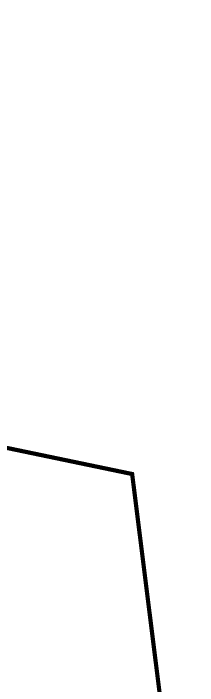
# Model space of a CAD drawing. Header units: metres. Extents: x 326467 to 340077, y 1811030 to 1824953.
# Drawn here: x 327025 to 327051.7, y 1812126.9 to 1812223.9 of the extents above; entities that cross this region are included whole.
import ezdxf

# ---------------------------------------------------------------- set-up
doc = ezdxf.new("R2010")
doc.units = ezdxf.units.M
doc.header["$MEASUREMENT"] = 0
doc.layers.add('SURVEY PLOT BOUNDARY', color=35, linetype='Continuous')

# ---------------------------------------------------------------- blocks, each defined once
blk = doc.blocks.new('16')
at = {"layer": 'SURVEY PLOT BOUNDARY', "lineweight": 18, "const_width": 0.606}
for points in [[(326979.743, 1812444.987), (327188.919, 1812309.943), (327188.888, 1812305.9), (327114.565, 1812104.308), (327082.163, 1812096.471), (327049.823, 1812096.721), (327042.206, 1812157.429), (327022.025, 1812161.628), (327017.921, 1812153.573), (327001.813, 1812161.784), (327001.938, 1812177.957), (326961.545, 1812182.312), (326957.69, 1812206.601), (326929.486, 1812218.949), (326937.727, 1812239.102), (326917.889, 1812287.775), (326918.077, 1812312.033), (326901.938, 1812316.201), (326930.921, 1812404.93), (326942.893, 1812384.621), (326955.114, 1812396.657), (326939.162, 1812425.083), (326939.256, 1812437.213), (326971.72, 1812453.135)], [(327001.813, 1812161.784), (327017.921, 1812153.573), (327022.025, 1812161.628), (327042.206, 1812157.429), (327049.823, 1812096.721), (327045.781, 1812096.752), (327037.696, 1812096.814), (326993.198, 1812093.114), (326904.077, 1812069.542), (326887.908, 1812069.667), (326863.965, 1812110.285), (326929.299, 1812194.69), (326929.486, 1812218.949), (326957.69, 1812206.601), (326961.545, 1812182.312), (327001.938, 1812177.957)]]:
    blk.add_lwpolyline(points, close=True, dxfattribs=at)

msp = doc.modelspace()

# ---------------------------------------------------------------- block references
msp.add_blockref('16', (0, 0))

doc.saveas('drawing.dxf')
